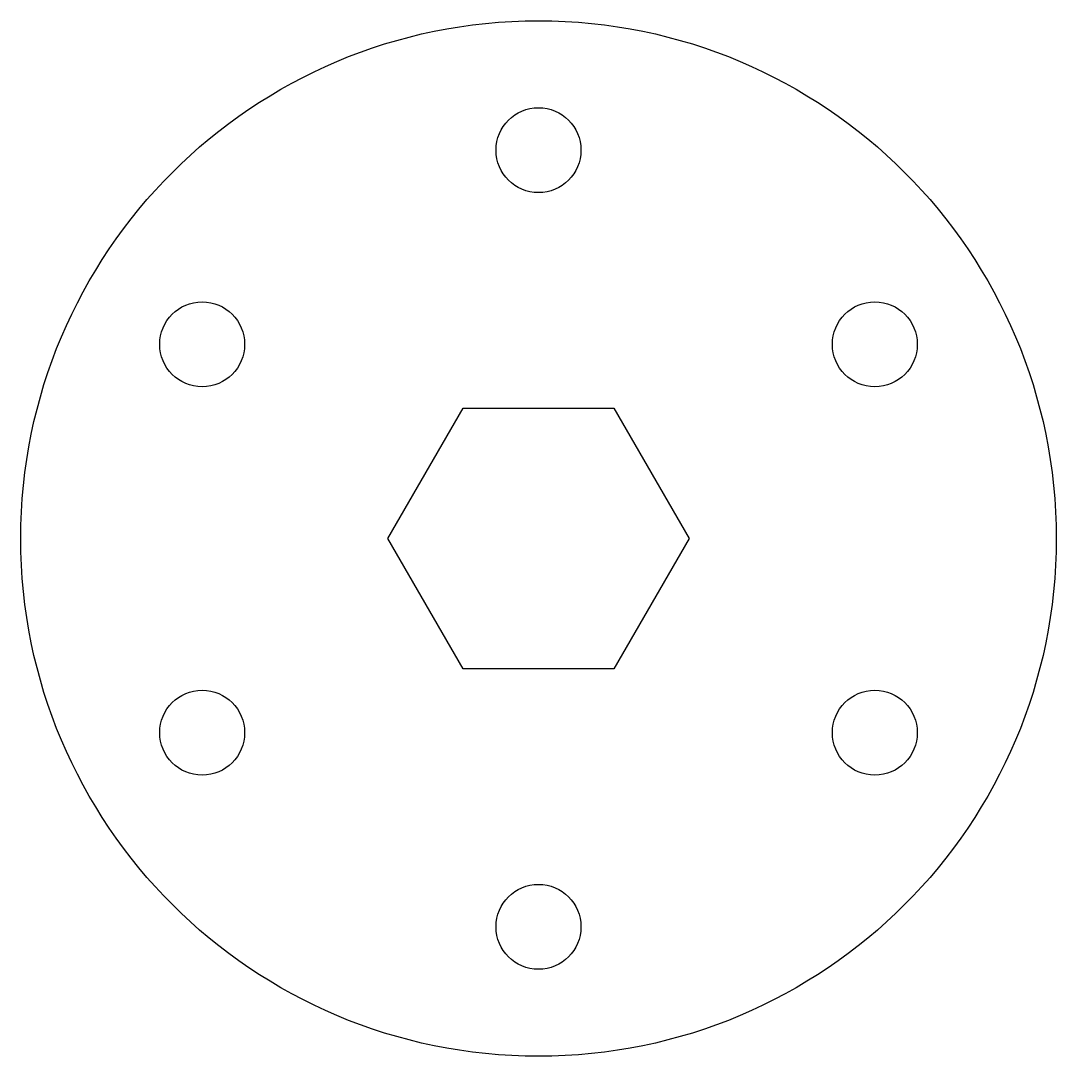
# Model space of a CAD drawing. Header units: inches. Extents: x -1 to 1, y -1 to 1.
import ezdxf

# ---------------------------------------------------------------- set-up
doc = ezdxf.new("R2010")
doc.units = ezdxf.units.IN
doc.header["$MEASUREMENT"] = 0

msp = doc.modelspace()

# ---------------------------------------------------------------- linework, layer by layer
msp.add_lwpolyline([(0.291, 0), (0.1455, -0.252), (-0.1455, -0.252), (-0.291, 0), (-0.1455, 0.252), (0.1455, 0.252)], close=True)
for centre, radius in [((0, 0), 1), ((0, 0.75), 0.082), ((-0.6495, 0.375), 0.082), ((0.6495, 0.375), 0.082), ((-0.6495, -0.375), 0.082), ((0.6495, -0.375), 0.082), ((0, -0.75), 0.082)]:
    msp.add_circle(centre, radius)

doc.saveas('drawing.dxf')
